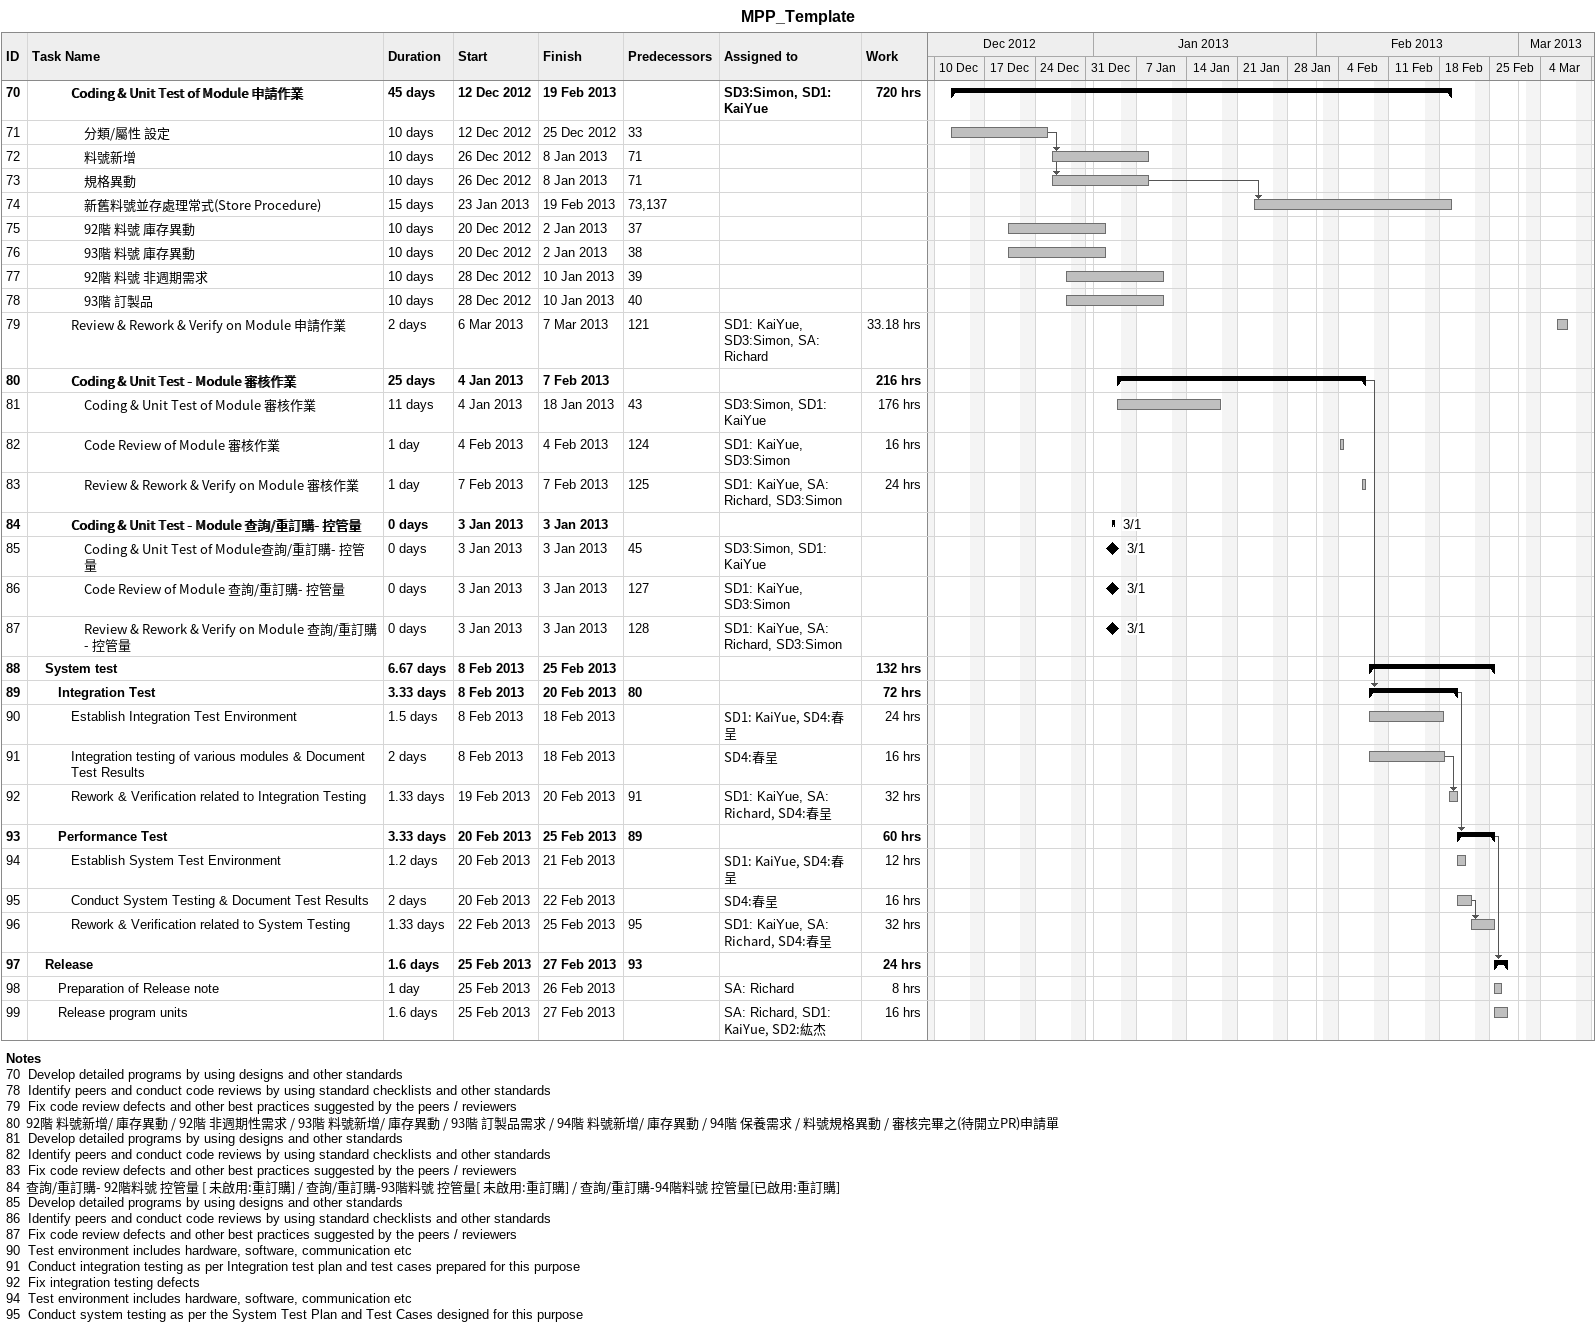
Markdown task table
MPP_Template

| ID | Level | Task | Duration | Start | Finish | Predecessors | Resources | Work (h) |
|---|---|---|---|---|---|---|---|---|
| 70 | 4 | **Coding & Unit Test of Module 申請作業** | 45d | 2012-12-12 | 2013-02-19 |  | SD3:Simon, SD1: KaiYue | 720 |
| 71 | 5 | 分類/屬性 設定 | 10d | 2012-12-12 | 2012-12-25 | 33 |  |  |
| 72 | 5 | 料號新增 | 10d | 2012-12-26 | 2013-01-08 | 71 |  |  |
| 73 | 5 | 規格異動 | 10d | 2012-12-26 | 2013-01-08 | 71 |  |  |
| 74 | 5 | 新舊料號並存處理常式(Store Procedure) | 15d | 2013-01-23 | 2013-02-19 | 73, 137 |  |  |
| 75 | 5 | 92階 料號 庫存異動 | 10d | 2012-12-20 | 2013-01-02 | 37 |  |  |
| 76 | 5 | 93階 料號 庫存異動 | 10d | 2012-12-20 | 2013-01-02 | 38 |  |  |
| 77 | 5 | 92階 料號 非週期需求 | 10d | 2012-12-28 | 2013-01-10 | 39 |  |  |
| 78 | 5 | 93階 訂製品 | 10d | 2012-12-28 | 2013-01-10 | 40 |  |  |
| 79 | 4 | Review & Rework & Verify on Module 申請作業 | 2d | 2013-03-06 | 2013-03-07 | 121 | SD1: KaiYue, SD3:Simon, SA: Richard | 33.18 |
| 80 | 4 | **Coding & Unit Test - Module 審核作業** | 25d | 2013-01-04 | 2013-02-07 |  |  | 216 |
| 81 | 5 | Coding & Unit Test of Module 審核作業 | 11d | 2013-01-04 | 2013-01-18 | 43 | SD3:Simon, SD1: KaiYue | 176 |
| 82 | 5 | Code Review of Module 審核作業 | 1d | 2013-02-04 | 2013-02-04 | 124 | SD1: KaiYue, SD3:Simon | 16 |
| 83 | 5 | Review & Rework & Verify on Module 審核作業 | 1d | 2013-02-07 | 2013-02-07 | 125 | SD1: KaiYue, SA: Richard, SD3:Simon | 24 |
| 84 | 4 | **Coding & Unit Test - Module 查詢/重訂購- 控管量** | 0d | 2013-01-03 | 2013-01-03 |  |  |  |
| 85 | 5 | Coding & Unit Test of Module查詢/重訂購- 控管量 | 0d | 2013-01-03 | 2013-01-03 | 45 | SD3:Simon, SD1: KaiYue |  |
| 86 | 5 | Code Review of Module 查詢/重訂購- 控管量 | 0d | 2013-01-03 | 2013-01-03 | 127 | SD1: KaiYue, SD3:Simon |  |
| 87 | 5 | Review & Rework & Verify on Module 查詢/重訂購- 控管量 | 0d | 2013-01-03 | 2013-01-03 | 128 | SD1: KaiYue, SA: Richard, SD3:Simon |  |
| 88 | 2 | **System test** | 6.67d | 2013-02-08 | 2013-02-25 |  |  | 132 |
| 89 | 3 | **Integration Test** | 3.33d | 2013-02-08 | 2013-02-20 | 80 |  | 72 |
| 90 | 4 | Establish Integration Test Environment | 1.5d | 2013-02-08 | 2013-02-18 |  | SD1: KaiYue, SD4:春呈 | 24 |
| 91 | 4 | Integration testing of various modules & Document Test Results | 2d | 2013-02-08 | 2013-02-18 |  | SD4:春呈 | 16 |
| 92 | 4 | Rework & Verification related to Integration Testing | 1.33d | 2013-02-19 | 2013-02-20 | 91 | SD1: KaiYue, SA: Richard, SD4:春呈 | 32 |
| 93 | 3 | **Performance Test** | 3.33d | 2013-02-20 | 2013-02-25 | 89 |  | 60 |
| 94 | 4 | Establish System Test Environment | 1.2d | 2013-02-20 | 2013-02-21 |  | SD1: KaiYue, SD4:春呈 | 12 |
| 95 | 4 | Conduct System Testing & Document Test Results | 2d | 2013-02-20 | 2013-02-22 |  | SD4:春呈 | 16 |
| 96 | 4 | Rework & Verification related to System Testing | 1.33d | 2013-02-22 | 2013-02-25 | 95 | SD1: KaiYue, SA: Richard, SD4:春呈 | 32 |
| 97 | 2 | **Release** | 1.6d | 2013-02-25 | 2013-02-27 | 93 |  | 24 |
| 98 | 3 | Preparation of Release note | 1d | 2013-02-25 | 2013-02-26 |  | SA: Richard | 8 |
| 99 | 3 | Release program units | 1.6d | 2013-02-25 | 2013-02-27 |  | SA: Richard, SD1: KaiYue, SD2:紘杰 | 16 |

Notes
- 70: Develop detailed programs by using designs and other standards
- 78: Identify peers and conduct code reviews by using standard checklists and other standards
- 79: Fix code review defects and other best practices suggested by the peers / reviewers
- 80: 92階 料號新增/ 庫存異動 / 92階 非週期性需求 / 93階 料號新增/ 庫存異動 / 93階 訂製品需求 / 94階 料號新增/ 庫存異動 / 94階 保養需求 / 料號規格異動 / 審核完畢之(待開立PR)申請單
- 81: Develop detailed programs by using designs and other standards
- 82: Identify peers and conduct code reviews by using standard checklists and other standards
- 83: Fix code review defects and other best practices suggested by the peers / reviewers
- 84: 查詢/重訂購- 92階料號 控管量 [ 未啟用:重訂購] / 查詢/重訂購-93階料號 控管量[ 未啟用:重訂購] / 查詢/重訂購-94階料號 控管量[已啟用:重訂購]
- 85: Develop detailed programs by using designs and other standards
- 86: Identify peers and conduct code reviews by using standard checklists and other standards
- 87: Fix code review defects and other best practices suggested by the peers / reviewers
- 90: Test environment includes hardware, software, communication etc
- 91: Conduct integration testing as per Integration test plan and test cases prepared for this purpose
- 92: Fix integration testing defects
- 94: Test environment includes hardware, software, communication etc
- 95: Conduct system testing as per the System Test Plan and Test Cases designed for this purpose
